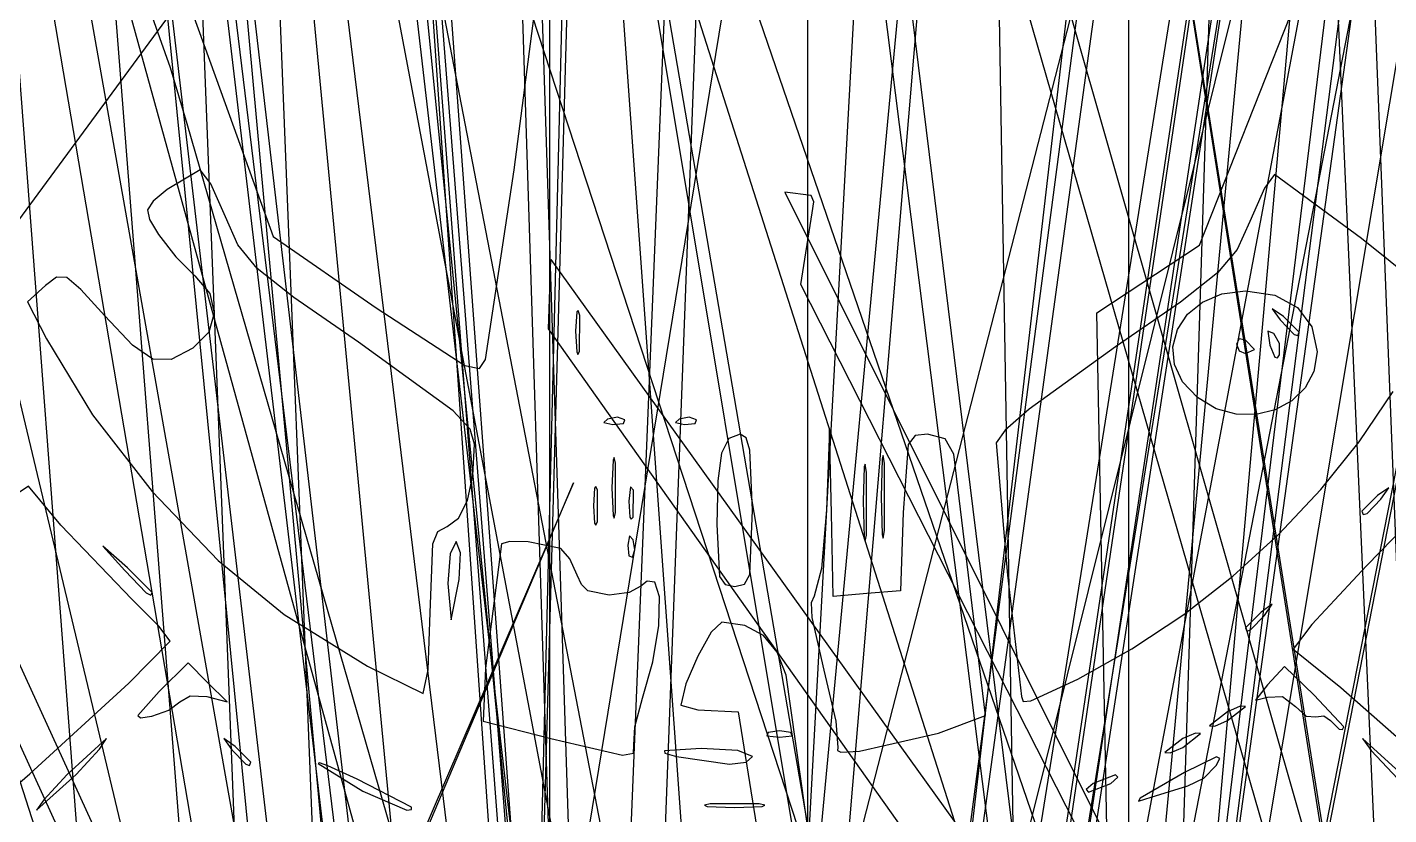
# Model space of a CAD drawing. Extents: x -109 to 333, y -74 to 385.
# Drawn here: x 108.5 to 165.7, y 117.6 to 150.7 of the extents above; entities that cross this region are included whole.
import ezdxf

# ---------------------------------------------------------------- set-up
doc = ezdxf.new("R2010")
doc.units = 0

msp = doc.modelspace()

# ---------------------------------------------------------------- linework, layer by layer
at = {"layer": 'Image'}
for p, q in [((118.020404, 368.39469), (142.488, 25.9432)), ((170.771531, 353.53018), (118.462, 33.6863)), ((141.3, 25.9432), (141.3, 346.757)), ((171.618, -13.2201), (157.41332, 345.90068)), ((95.32442, 344.22715), (127.698, 16.562)), ((138.448296, 19.091992), (106.07472, 344.59948)), ((133.325, 4.91508), (176.228, 330.389)), ((177.73287, 330.207709), (133.325, 4.91508)), ((101.53823, 328.130923), (130.5, 11.6848)), ((135.493, 1.60851), (97.511583, 327.47171)), ((176.120297, 327.378339), (146.013, 7.8379)), ((135.682, 1.77166), (185.634913, 327.00134)), ((155.845201, 325.12068), (170.834, -13.2201)), ((96.233295, 323.61468), (135.493, 1.60851)), ((184.317895, 323.61467), (135.682, 1.77166)), ((141.48718, 2.359688), (194.92574, 322.203572)), ((134.585641, 4.456282), (104.301299, 320.902383)), ((148.146, -0.064316), (176.603799, 321.114249)), ((195.790493, 320.228491), (118.129, 18.0797)), ((94.94758, 318.771205), (132.211, 0.73685)), ((183.000879, 316.861611), (132.214, -0.729183)), ((134.47178, 1.526257), (185.258659, 317.255151)), ((181.87199, 316.865885), (134.842, 0.96133)), ((134.842, -0.943995), (181.87199, 316.865885)), ((134.65692, 0.736858), (97.3935, 316.65389)), ((141.984441, 315.336486), (129.956, 21.7512)), ((95.700659, 312.982034), (123.452, -52.2753)), ((127.484795, 19.73802), (135.750314, 313.32329)), ((125.814843, 312.326603), (161.312, 24.1613)), ((114.515233, 310.957926), (137.375, 1.29274)), ((137.375, -20.0535), (114.515233, 310.957926)), ((123.03142, 6.32138), (198.241453, 308.470171)), ((170.207369, 306.305882), (133.236, -11.3987)), ((163.4351, 1.395366), (125.71525, 300.943603)), ((143.772, -7.16537), (180.744922, 296.992555)), ((128.641622, -58.90611), (100.89005, 296.42789)), ((114.51548, 296.333823), (137.375, 5.34648)), ((137.375, -1.05055), (114.51548, 296.333823)), ((131.097, 5.46407), (141.984444, 293.59506)), ((134.458543, 291.629841), (127.334, 5.46407)), ((110.376328, 291.597521), (121.571, 5.61853)), ((86.29281, 288.243248), (134.724, 3.65315)), ((140.880999, 2.641827), (196.54739, 288.054941)), ((196.54739, 288.054941), (140.881, 3.95889)), ((183.001074, 287.490399), (144.853, 12.0257)), ((137.772062, 0.83093), (87.45938, 285.421028)), ((125.05174, 2.147113), (113.85707, 283.96107)), ((145.432261, 8.57419), (180.56996, 284.038883)), ((100.96859, 281.103915), (153.556, 8.3619)), ((152.192385, 2.717456), (99.6056, 280.534422)), ((106.21741, 279.964926), (140.233, 1.57846)), ((142.12414, 1.748905), (109.9997, 280.135371)), ((88.55113, 277.075556), (171.851, 22.3216)), ((114.138659, 277.27272), (190.885, 11.6187)), ((126.180398, 273.755549), (134.837, 5.6287)), ((134.295048, -6.036473), (125.63867, 267.922959)), ((196.153, -2.08718), (119.4068, 266.4179)), ((145.215427, 4.34841), (61.91562, 262.429836)), ((103.226396, 256.070135), (179.144, 34.6976)), ((179.1438, 17.95245), (103.226396, 256.070135)), ((119.406196, 244.781241), (159.953, 8.15784)), ((159.952287, 1.008209), (119.406196, 244.781241)), ((139.94954, 2.192262), (81.999776, 244.462185)), ((152.521083, 230.481489), (132.954, 22.5888)), ((132.954073, -3.56368), (152.521083, 230.481489)), ((134.56508, -0.948098), (178.49421, 225.30792)), ((154.780332, -69.578204), (154.78, 225.752)), ((175.83243, 225.025704), (133.23, -1.23032)), ((146.12422, 204.706139), (135.305, 6.09908)), ((130.45553, 5.722784), (130.45588, 203.38909)), ((148.56998, 196.614875), (153.087, -73.7698)), ((6.75614, 4.59916), (125.11489, 165.664644)), ((155.34259, 164.535274), (181.36, 1.31107)), ((181.36, -0.288265), (155.34259, 164.535274)), ((109.81314, 162.184466), (148.134, 23.3476)), ((158.46381, 161.432035), (153.959, 18.8931)), ((112.999626, 158.10257), (116.645236, 147.98957)), ((114.52228, 148.978548), (112.59935, 154.466216)), ((92.877041, 154.000525), (165.361, -4.34315)), ((167.054, -4.90759), (94.570373, 153.717885)), ((128.9635, 144.686863), (130.01928, 152.825303)), ((157.746, 141.523573), (161.57055, 151.195583)), ((115.23295, 146.623186), (114.52228, 148.978548)), ((116.645236, 147.98957), (118.844496, 141.88486)), ((155.30722, 7.78631), (115.23295, 146.623186)), ((115.771417, 144.686699), (114.389457, 143.861874)), ((116.223199, 144.106738), (115.771417, 144.686699)), ((127.754536, 136.72373), (128.963516, 144.68689)), ((128.963516, 144.68689), (128.9635, 144.686863)), ((116.841277, 142.712359), (116.223199, 144.106738)), ((160.89551, 144.498656), (160.469654, 143.918338)), ((164.5415, 141.799636), (160.89551, 144.498656)), ((114.389457, 143.861874), (113.796558, 143.369511)), ((141.436518, 143.606958), (140.332118, 143.745785)), ((140.332118, 143.745785), (208.017, 7.92187)), ((141.550333, 143.347058), (141.436518, 143.606958)), ((160.469654, 143.918338), (159.85128, 142.523106)), ((113.796558, 143.369511), (113.560142, 143.00763)), ((113.560142, 143.00763), (113.646134, 142.602502)), ((141.473498, 142.883394), (141.550333, 143.347058)), ((113.646134, 142.602502), (114.020463, 141.980394)), ((117.360483, 141.537006), (116.841277, 142.712359)), ((141.0046, 139.873024), (141.473498, 142.883394)), ((159.85128, 142.523106), (159.320124, 141.347575)), ((114.020463, 141.980394), (114.749696, 141.032669)), ((118.844496, 141.88486), (123.170766, 138.89753)), ((118.165335, 140.549634), (117.360483, 141.537006)), ((153.4274, 138.683743), (157.746, 141.523573)), ((159.320124, 141.347575), (158.50354, 140.357956)), ((167.89876, 139.100606), (164.5415, 141.799636)), ((114.749696, 141.032669), (115.548633, 140.237914)), ((130.39699, 138.007061), (130.50689, 140.923361)), ((130.50689, 140.923361), (226.087, 7.72116)), ((109.745817, 140.180762), (109.282538, 139.826494)), ((110.168513, 140.161507), (109.745817, 140.180762)), ((110.769552, 139.656644), (110.168513, 140.161507)), ((115.548633, 140.237914), (116.174621, 139.488226)), ((119.705235, 139.32659), (118.165335, 140.549634)), ((158.50354, 140.357956), (156.950365, 139.132544)), ((109.282538, 139.826494), (108.525229, 139.141138)), ((111.767858, 138.554094), (110.769552, 139.656644)), ((210.047453, 4.04912), (141.0046, 139.873024)), ((158.687393, 139.481244), (159.67121, 139.606746)), ((159.67121, 139.606746), (160.905961, 139.422813)), ((108.525229, 139.141138), (109.315659, 137.586508)), ((116.174621, 139.488226), (116.368424, 138.667202)), ((122.429587, 137.444219), (119.705235, 139.32659)), ((156.950365, 139.132544), (154.20944, 137.249636)), ((157.239974, 138.619617), (157.869865, 139.13638)), ((157.869865, 139.13638), (158.687393, 139.481244)), ((160.905961, 139.422813), (161.855841, 138.902218)), ((112.937647, 137.31861), (111.767858, 138.554094)), ((116.368424, 138.667202), (116.132597, 137.873072)), ((123.170766, 138.89753), (126.893936, 136.473583)), ((131.597272, 138.726579), (131.543836, 137.913542)), ((131.650939, 138.779351), (131.597272, 138.726579)), ((131.71508, 138.567673), (131.650939, 138.779351)), ((131.707485, 137.062487), (131.715077, 138.567677)), ((131.715077, 138.567677), (131.71508, 138.567673)), ((156.194253, -3.85524), (153.4274, 138.683743)), ((156.819072, 137.978417), (157.239974, 138.619617)), ((161.270476, 138.525856), (160.800104, 138.854152)), ((160.800104, 138.854152), (161.128403, 138.383783)), ((161.128403, 138.383783), (161.713041, 137.774365)), ((161.928993, 137.867339), (161.270476, 138.525856)), ((161.855841, 138.902218), (162.465995, 138.091768)), ((116.132597, 137.873072), (115.469698, 137.204064)), ((224.84761, 4.804844), (130.39699, 138.007061)), ((131.543836, 137.913542), (131.588776, 137.042655)), ((156.628506, 137.260244), (156.819072, 137.978417)), ((160.86349, 137.812396), (160.615133, 137.905031)), ((160.615133, 137.905031), (160.69896, 137.318804)), ((161.095952, 137.386616), (160.86349, 137.812396)), ((160.86349, 137.812396), (160.86349, 137.812396)), ((161.873029, 137.72923), (161.928993, 137.867339)), ((161.928993, 137.867339), (161.928993, 137.867339)), ((162.465995, 138.091768), (162.68157, 137.038266)), ((109.315659, 137.586508), (111.253318, 134.393974)), ((113.791968, 136.737423), (112.937647, 137.31861)), ((126.404201, 134.568566), (122.429587, 137.444219)), ((154.20944, 137.249636), (150.585553, 134.629737)), ((156.689628, 136.512559), (156.628506, 137.260244)), ((159.405457, 137.584305), (159.29492, 137.371176)), ((159.29492, 137.371176), (159.405457, 137.089733)), ((159.671215, 137.537117), (159.405457, 137.584305)), ((160.047513, 137.138611), (159.671215, 137.537117)), ((160.69896, 137.318804), (160.912417, 136.823522)), ((161.096535, 136.921229), (161.095952, 137.386616)), ((161.713041, 137.774365), (161.873029, 137.72923)), ((114.559695, 136.727063), (113.791968, 136.737423)), ((115.469698, 137.204064), (114.559695, 136.727063)), ((127.507115, 136.347358), (127.754536, 136.72373)), ((131.588776, 137.042655), (131.641594, 136.927267)), ((131.641594, 136.927267), (131.707485, 137.062487)), ((159.405457, 137.089733), (159.671215, 136.972673)), ((159.671215, 136.972673), (160.047513, 137.138611)), ((160.047513, 137.138611), (160.047513, 137.138611)), ((160.912417, 136.823522), (161.013493, 136.792901)), ((161.013493, 136.792901), (161.096535, 136.921229)), ((162.68157, 137.038266), (162.547775, 136.217918)), ((126.893936, 136.473583), (127.507115, 136.347358)), ((157.023786, 135.782825), (156.689628, 136.512559)), ((162.547775, 136.217918), (162.177941, 135.527262)), ((157.65233, 135.118506), (157.023786, 135.782825)), ((162.177941, 135.527262), (161.619392, 134.984364)), ((158.444567, 134.651643), (157.65233, 135.118506)), ((157.65233, 135.118506), (157.65233, 135.118506)), ((161.619392, 134.984364), (160.919455, 134.607287)), ((164.449534, 133.267174), (165.881881, 135.373955)), ((111.253318, 134.393974), (113.753431, 131.178825)), ((127.10999, 133.792144), (126.404201, 134.568566)), ((150.585553, 134.629737), (149.586708, 133.748978)), ((159.284717, 134.422862), (158.444567, 134.651643)), ((160.125455, 134.414098), (159.284717, 134.422862)), ((160.919455, 134.607287), (160.125455, 134.414098)), ((132.883365, 134.218629), (132.720082, 134.066685)), ((132.720082, 134.066685), (133.110712, 133.991288)), ((133.298957, 134.291444), (132.883365, 134.218629)), ((133.110712, 133.991288), (133.5533, 134.03709)), ((133.6046, 134.18894), (133.298957, 134.291444)), ((133.5533, 134.03709), (133.6046, 134.188925)), ((133.6046, 134.188925), (133.6046, 134.18894)), ((135.893735, 134.218629), (135.730452, 134.066685)), ((135.730452, 134.066685), (136.121082, 133.991288)), ((136.309326, 134.291444), (135.893735, 134.218629)), ((136.121082, 133.991288), (136.563668, 134.03709)), ((136.61497, 134.18894), (136.309326, 134.291444)), ((136.563668, 134.03709), (136.61497, 134.188925)), ((136.61497, 134.188925), (136.61497, 134.18894)), ((127.295587, 133.162639), (127.10999, 133.792144)), ((137.976382, 133.406066), (137.674747, 132.790018)), ((138.449918, 133.586008), (137.976382, 133.406066)), ((138.703496, 133.435422), (138.449918, 133.586008)), ((138.864609, 132.917903), (138.703496, 133.435422)), ((142.206008, 133.77372), (142.0794, 130.39947)), ((142.283384, 130.27026), (142.206008, 133.77372)), ((145.795672, 133.522606), (145.50927, 133.143286)), ((146.31936, 133.585568), (145.795672, 133.522606)), ((147.064811, 133.386139), (146.31936, 133.585568)), ((147.42075, 132.738902), (147.064811, 133.386139)), ((149.586708, 133.748978), (149.20409, 133.214136)), ((162.837332, 131.261438), (164.449534, 133.267174)), ((127.22821, 131.849736), (127.295587, 133.162639)), ((137.674747, 132.790018), (137.515447, 131.62353)), ((138.9741, 130.387488), (138.864609, 132.917903)), ((144.458747, 132.688253), (144.411813, 132.530605)), ((144.516061, 132.363036), (144.458747, 132.688253)), ((145.50927, 133.143286), (145.29171, 130.292978)), ((148.7578, 121.758402), (147.42075, 132.738902)), ((149.20409, 133.214136), (149.674461, 127.653926)), ((133.111952, 132.485915), (133.065903, 131.32822)), ((133.161797, 132.601523), (133.111952, 132.485915)), ((133.222663, 132.36303), (133.161797, 132.601523)), ((133.222663, 130.29341), (133.222663, 132.36304)), ((133.222663, 132.36304), (133.222663, 132.36303)), ((143.658477, 132.207113), (143.612826, 130.763778)), ((143.706223, 132.321669), (143.658477, 132.207113)), ((143.76397, 131.978348), (143.706223, 132.321669)), ((144.411813, 132.530605), (144.368456, 130.951926)), ((144.516061, 129.540816), (144.516061, 132.363036)), ((144.516061, 132.363036), (144.516061, 132.363036)), ((131.447961, 131.540204), (77.2426, 5.38409)), ((77.242601, 3.290625), (131.447961, 131.540204)), ((126.999258, 130.793701), (127.22821, 131.849736)), ((137.515447, 131.62353), (137.468917, 129.792268)), ((143.760933, 129.344278), (143.763953, 131.978348)), ((143.763953, 131.978348), (143.76397, 131.978348)), ((168.140085, 131.538757), (164.753425, 128.046167)), ((108.5582, 131.39166), (105.71562, 129.4735)), ((109.92738, 129.76033), (108.5582, 131.39166)), ((113.753431, 131.178825), (116.531, 128.271668)), ((132.338402, 131.312338), (132.28785, 130.575623)), ((132.393122, 131.385907), (132.338402, 131.312338)), ((132.459941, 131.23414), (132.393122, 131.385907)), ((132.459941, 129.917103), (132.459941, 131.234143)), ((132.459941, 131.234143), (132.459941, 131.23414)), ((133.065903, 131.32822), (133.111952, 130.170525)), ((133.839895, 131.365504), (133.779091, 130.763769)), ((133.966501, 131.22698), (133.839895, 131.365504)), ((133.952559, 130.098092), (133.966529, 131.226982)), ((133.966529, 131.226982), (133.966501, 131.22698)), ((144.368456, 130.951926), (144.411813, 129.373247)), ((161.060981, 129.37222), (162.837332, 131.261438)), ((165.22053, 130.999918), (164.562021, 130.341401)), ((165.690906, 131.328215), (165.22053, 130.999918)), ((165.362601, 130.857845), (165.690906, 131.328215)), ((126.629704, 130.057331), (126.999258, 130.793701)), ((132.28785, 130.575623), (132.338402, 129.838906)), ((133.779091, 130.763769), (133.824292, 130.102561)), ((138.857892, 127.682867), (138.9741, 130.387498)), ((138.9741, 130.387498), (138.9741, 130.387488)), ((142.0794, 130.39947), (141.874126, 127.944807)), ((143.612826, 130.763778), (143.655177, 129.260243)), ((164.77797, 130.248427), (165.3626, 130.857845)), ((165.3626, 130.857845), (165.362601, 130.857845)), ((126.140517, 129.703429), (126.629704, 130.057331)), ((132.338402, 129.838906), (132.393122, 129.765337)), ((132.393122, 129.765337), (132.459941, 129.917103)), ((133.111952, 130.170525), (133.161797, 130.054917)), ((133.161797, 130.054917), (133.222663, 130.29341)), ((133.824292, 130.102561), (133.880889, 130.007313)), ((133.880889, 130.007313), (133.952559, 130.098092)), ((142.360767, 126.76681), (142.283384, 130.27026)), ((145.29171, 130.292978), (145.182987, 127.000388)), ((164.562021, 130.341401), (164.617984, 130.203291)), ((164.617984, 130.203291), (164.77797, 130.248427)), ((112.90722, 126.65015), (109.92738, 129.76033)), ((125.547069, 128.977576), (125.762229, 129.497439)), ((125.762229, 129.497439), (126.140517, 129.703429)), ((133.810754, 129.304281), (133.735356, 128.913651)), ((133.9627, 129.140998), (133.810754, 129.304281)), ((137.468917, 129.792268), (137.590187, 127.608462)), ((143.655177, 129.260243), (143.702523, 129.080525)), ((143.702523, 129.080525), (143.760933, 129.344278)), ((144.411813, 129.373247), (144.458747, 129.2156)), ((144.458747, 129.2156), (144.516061, 129.540816)), ((159.136185, 127.614994), (161.060981, 129.37222)), ((112.72749, 127.970038), (111.69268, 128.882298)), ((111.69268, 128.882298), (112.604937, 127.847488)), ((125.428293, 126.095279), (125.547069, 128.977576)), ((126.520522, 129.07045), (126.280054, 128.554611)), ((126.701035, 128.600666), (126.520522, 129.07045)), ((128.424325, 128.975933), (127.762254, 123.744757)), ((128.774885, 129.074065), (128.424325, 128.975933)), ((129.543936, 129.056246), (128.774885, 129.074065)), ((130.927145, 128.782024), (129.543936, 129.056246)), ((131.301141, 128.338064), (130.927145, 128.782024)), ((133.735356, 128.913651), (133.781158, 128.471064)), ((133.932996, 128.419762), (134.035498, 128.725406)), ((133.962686, 129.140997), (133.9627, 129.140998)), ((134.035498, 128.725406), (133.962686, 129.140997)), ((116.531, 128.271668), (119.301029, 126.003108)), ((126.280054, 128.554611), (126.180035, 127.3144)), ((126.6569, 127.47119), (126.701035, 128.600666)), ((131.611023, 127.658894), (131.301141, 128.338064)), ((133.781158, 128.471064), (133.932996, 128.419762)), ((112.604937, 127.847488), (113.503364, 126.917992)), ((113.7623, 126.935228), (112.72749, 127.970038)), ((131.79152, 127.264913), (131.611023, 127.658894)), ((137.590187, 127.608462), (137.817013, 127.264932)), ((138.6317, 127.274233), (138.857892, 127.682867)), ((141.874126, 127.944807), (141.55839, 126.78147)), ((149.674461, 127.653926), (150.263808, 122.564246)), ((157.078648, 126.005234), (159.136185, 127.614994)), ((164.753425, 128.046167), (162.454234, 125.579617)), ((126.180035, 127.3144), (126.313454, 125.781739)), ((126.313454, 125.781739), (126.6569, 127.471191)), ((126.6569, 127.471191), (126.6569, 127.47119)), ((132.059299, 127.002949), (131.79152, 127.264913)), ((132.956563, 126.812228), (132.059299, 127.002949)), ((134.274243, 127.194661), (133.789678, 126.924569)), ((134.544538, 127.400872), (134.274243, 127.194661)), ((134.86249, 127.359614), (134.544538, 127.400872)), ((135.070921, 126.75077), (134.86249, 127.359614)), ((137.817013, 127.264932), (138.22151, 127.188978)), ((138.22151, 127.188978), (138.6317, 127.274233)), ((145.182987, 127.000388), (143.771877, 126.883596)), ((114.044749, 125.52111), (112.90722, 126.65015)), ((113.503364, 126.917992), (113.701371, 126.817255)), ((113.701371, 126.817255), (113.762307, 126.935231)), ((113.762307, 126.935231), (113.7623, 126.935228)), ((133.789678, 126.924569), (132.956563, 126.812228)), ((135.035155, 125.540366), (135.070921, 126.75077)), ((141.55839, 126.78147), (141.436029, 126.495351)), ((141.436029, 126.495351), (141.463939, 125.88055)), ((143.771877, 126.883596), (142.360767, 126.76681)), ((160.799297, 126.436372), (160.328927, 126.108076)), ((160.471, 125.966), (160.799297, 126.436372)), ((119.301029, 126.003108), (122.806278, 123.831042)), ((125.345399, 123.68059), (125.428301, 126.095298)), ((125.428301, 126.095298), (125.428293, 126.095279)), ((141.463939, 125.88055), (141.970984, 123.66178)), ((154.904075, 124.558413), (157.078648, 126.005234)), ((160.328927, 126.108076), (159.670407, 125.449556)), ((159.88636, 125.356583), (160.471, 125.966)), ((160.471, 125.966), (160.471, 125.966)), ((114.51788, 124.88329), (114.044749, 125.52111)), ((134.785746, 124.020889), (135.035155, 125.540366)), ((137.240728, 125.256066), (136.668868, 124.252009)), ((137.68386, 125.683834), (137.240728, 125.256066)), ((138.650779, 125.543333), (137.68386, 125.683834)), ((139.425473, 125.123481), (138.650779, 125.543333)), ((159.670407, 125.449556), (159.726371, 125.311448)), ((159.726371, 125.311448), (159.88636, 125.356583)), ((162.454234, 125.579617), (161.682125, 124.553877)), ((112.784004, 123.126332), (114.51788, 124.88329)), ((140.004938, 124.426756), (139.425473, 125.123481)), ((136.668868, 124.252009), (136.174514, 123.090535)), ((140.38617, 123.455634), (140.004938, 124.426756)), ((152.62817, 123.290006), (154.904075, 124.558413)), ((161.682125, 124.553877), (163.680212, 122.944504)), ((115.264448, 123.972822), (114.056378, 122.764752)), ((116.084179, 123.153097), (115.264448, 123.972822)), ((122.806278, 123.831042), (125.146079, 122.680228)), ((125.146079, 122.680228), (125.345399, 123.68059)), ((127.762254, 123.744757), (127.65825, 121.522393)), ((134.353249, 122.484824), (134.785746, 124.020889)), ((141.970984, 123.66178), (142.474148, 121.522605)), ((161.3091, 123.820943), (160.605024, 123.042947)), ((162.55947, 122.609033), (161.3091, 123.820943)), ((108.61532, 119.30659), (112.784004, 123.126332)), ((116.903907, 122.333366), (116.084179, 123.153097)), ((136.174514, 123.090535), (135.9639, 122.190514)), ((157.587, 1.72652), (140.38617, 123.455634)), ((150.659087, 122.372724), (152.628168, 123.290031)), ((152.628168, 123.290031), (152.62817, 123.290006)), ((160.605024, 123.042947), (160.097093, 122.411575)), ((163.680212, 122.944504), (168.041315, 119.074737)), ((114.056378, 122.764752), (113.151745, 121.755533)), ((114.91927, 122.342324), (115.359879, 122.589647)), ((115.359879, 122.589647), (116.04727, 122.557383)), ((116.04727, 122.557383), (116.903907, 122.333366)), ((134.023641, 121.28362), (134.353249, 122.484824)), ((150.263808, 122.564246), (150.338151, 122.352422)), ((150.338151, 122.352422), (150.659087, 122.372724)), ((160.097093, 122.411575), (160.592804, 122.530437)), ((160.592804, 122.530437), (161.232499, 122.561797)), ((161.232499, 122.561797), (161.769634, 122.132651)), ((163.80985, 121.282783), (162.55947, 122.609033)), ((113.74811, 121.729962), (114.463305, 121.981324)), ((114.463305, 121.981324), (114.91927, 122.342319)), ((114.91927, 122.342319), (114.91927, 122.342324)), ((135.9639, 122.190514), (136.670636, 122.000079)), ((136.670636, 122.000079), (138.36981, 121.920871)), ((138.36981, 121.920871), (157.587, 1.72652)), ((158.91801, 121.921045), (158.165417, 121.33012)), ((159.449526, 122.150232), (158.91801, 121.921045)), ((158.91801, 121.54475), (159.6706, 122.135672)), ((159.6706, 122.135672), (159.449526, 122.150232)), ((159.6706, 122.135672), (159.6706, 122.135672)), ((161.769634, 122.132651), (162.222414, 121.73236)), ((113.151745, 121.755533), (113.274562, 121.660943)), ((113.274562, 121.660943), (113.74811, 121.729962)), ((127.65825, 121.522393), (130.5075, 120.791494)), ((133.98185, 120.509274), (134.023641, 121.28362)), ((142.474148, 121.522605), (142.550665, 120.41804)), ((146.78225, 121.024089), (148.7578, 121.758402)), ((158.165417, 121.33012), (158.386491, 121.315561)), ((158.386491, 121.315561), (158.91801, 121.54475)), ((162.222414, 121.73236), (162.629971, 121.701351)), ((162.629971, 121.701351), (162.964464, 121.752839)), ((162.964464, 121.752839), (163.241659, 121.550884)), ((163.241659, 121.550884), (163.60889, 121.187014)), ((163.75225, 121.167018), (163.809857, 121.282782)), ((163.809857, 121.282782), (163.80985, 121.282783)), ((111.8451, 120.791488), (110.18718, 119.286308)), ((111.54623, 120.349342), (111.8451, 120.791488)), ((117.24305, 120.463202), (116.77268, 120.791498)), ((116.77268, 120.791498), (117.100977, 120.321126)), ((130.5075, 120.791494), (133.513793, 120.100086)), ((139.632758, 121.041371), (139.576903, 120.907325)), ((139.576903, 120.907325), (140.103129, 120.851571)), ((140.103129, 121.119662), (139.632758, 121.041371)), ((140.5735, 121.041371), (140.103129, 121.119662)), ((140.103129, 120.851571), (140.629355, 120.907325)), ((140.629355, 120.907325), (140.5735, 121.041371)), ((140.5735, 121.041371), (140.5735, 121.041371)), ((143.459488, 120.258514), (146.782245, 121.024095)), ((146.782245, 121.024095), (146.78225, 121.024089)), ((157.036357, 120.79151), (156.283764, 120.200588)), ((157.567876, 121.020699), (157.036357, 120.79151)), ((157.036357, 120.415215), (157.78895, 121.00614)), ((157.78895, 121.00614), (157.567876, 121.020699)), ((157.78895, 121.00614), (157.78895, 121.00614)), ((163.60889, 121.187014), (163.75225, 121.167018)), ((166.44377, 119.098165), (164.59375, 120.791495)), ((164.59375, 120.791495), (164.949057, 120.294079)), ((110.56347, 119.286308), (111.54623, 120.349342)), ((117.100977, 120.321126), (117.685617, 119.711709)), ((117.90157, 119.804682), (117.24305, 120.463202)), ((133.513793, 120.100086), (133.97477, 120.174443)), ((133.97477, 120.174443), (133.98186, 120.509272)), ((133.98186, 120.509272), (133.98185, 120.509274)), ((136.81047, 120.370681), (135.276871, 120.279702)), ((135.276871, 120.279702), (135.29497, 120.185326)), ((135.29497, 120.185326), (135.77566, 120.038904)), ((138.350301, 120.293865), (136.81047, 120.370681)), ((138.97417, 120.038904), (138.350301, 120.293865)), ((142.550665, 120.41804), (142.536027, 120.289205)), ((142.536027, 120.289205), (142.685577, 120.220096)), ((142.685577, 120.220096), (143.459488, 120.258514)), ((156.283764, 120.200588), (156.504838, 120.186028)), ((156.504838, 120.186028), (157.036357, 120.415215)), ((164.949057, 120.294079), (166.06749, 119.098165)), ((117.685617, 119.711709), (117.845606, 119.666574)), ((117.845606, 119.666574), (117.90157, 119.804682)), ((117.90157, 119.804682), (117.90157, 119.804682)), ((120.782034, 119.766918), (120.72342, 119.740678)), ((120.72342, 119.740678), (122.603687, 118.574837)), ((121.131808, 119.641299), (120.782034, 119.766918)), ((122.369007, 119.091942), (121.131808, 119.641299)), ((135.77566, 120.038904), (138.003938, 119.718788)), ((138.003938, 119.718788), (138.710293, 119.798817)), ((138.710293, 119.798817), (138.97418, 120.038904)), ((138.97418, 120.038904), (138.97417, 120.038904)), ((158.456062, 120.023079), (157.10949, 119.37291)), ((157.91937, 119.121494), (158.44892, 119.654819)), ((158.44892, 119.654819), (158.592344, 119.960073)), ((158.592344, 119.960073), (158.456062, 120.023079)), ((102.500505, 114.017928), (108.615315, 119.306598)), ((108.615315, 119.306598), (108.61532, 119.30659)), ((108.90555, 117.781118), (110.56347, 119.286308)), ((110.18718, 119.286308), (109.20442, 118.223268)), ((110.56347, 119.286308), (110.56347, 119.286308)), ((124.64317, 117.902928), (122.369007, 119.091942)), ((154.213719, 119.274787), (153.27298, 118.910015)), ((154.02557, 118.910015), (154.313672, 119.167636)), ((154.313672, 119.167636), (154.213719, 119.274787)), ((157.10949, 119.37291), (155.249061, 118.280681)), ((157.24647, 118.800423), (157.91937, 119.121494)), ((122.603687, 118.574837), (124.44945, 117.781128)), ((153.27298, 118.910015), (152.984878, 118.652396)), ((152.984878, 118.652396), (153.084831, 118.545246)), ((153.084831, 118.545246), (154.02557, 118.910015)), ((154.02557, 118.910015), (154.02557, 118.910015)), ((155.71889, 118.33401), (157.24647, 118.800424)), ((157.24647, 118.800424), (157.24647, 118.800423)), ((109.20442, 118.223268), (108.90555, 117.781118)), ((124.44945, 117.781128), (124.65094, 117.816908)), ((124.65094, 117.816908), (124.64317, 117.902929)), ((124.64317, 117.902929), (124.64317, 117.902928)), ((137.18634, 118.050649), (136.947847, 117.989783)), ((136.947847, 117.989783), (137.063455, 117.939938)), ((137.063455, 117.939938), (138.22115, 117.893889)), ((139.25597, 118.050649), (137.18634, 118.050649)), ((138.22115, 117.893889), (139.378845, 117.939938)), ((139.494453, 117.989783), (139.25596, 118.050649)), ((139.25596, 118.050649), (139.25597, 118.050649)), ((139.378845, 117.939938), (139.494453, 117.989783)), ((155.183129, 118.157006), (155.71889, 118.33401)), ((155.249061, 118.280681), (155.183129, 118.157006))]:
    msp.add_line(p, q, dxfattribs=at)

doc.saveas('drawing.dxf')
